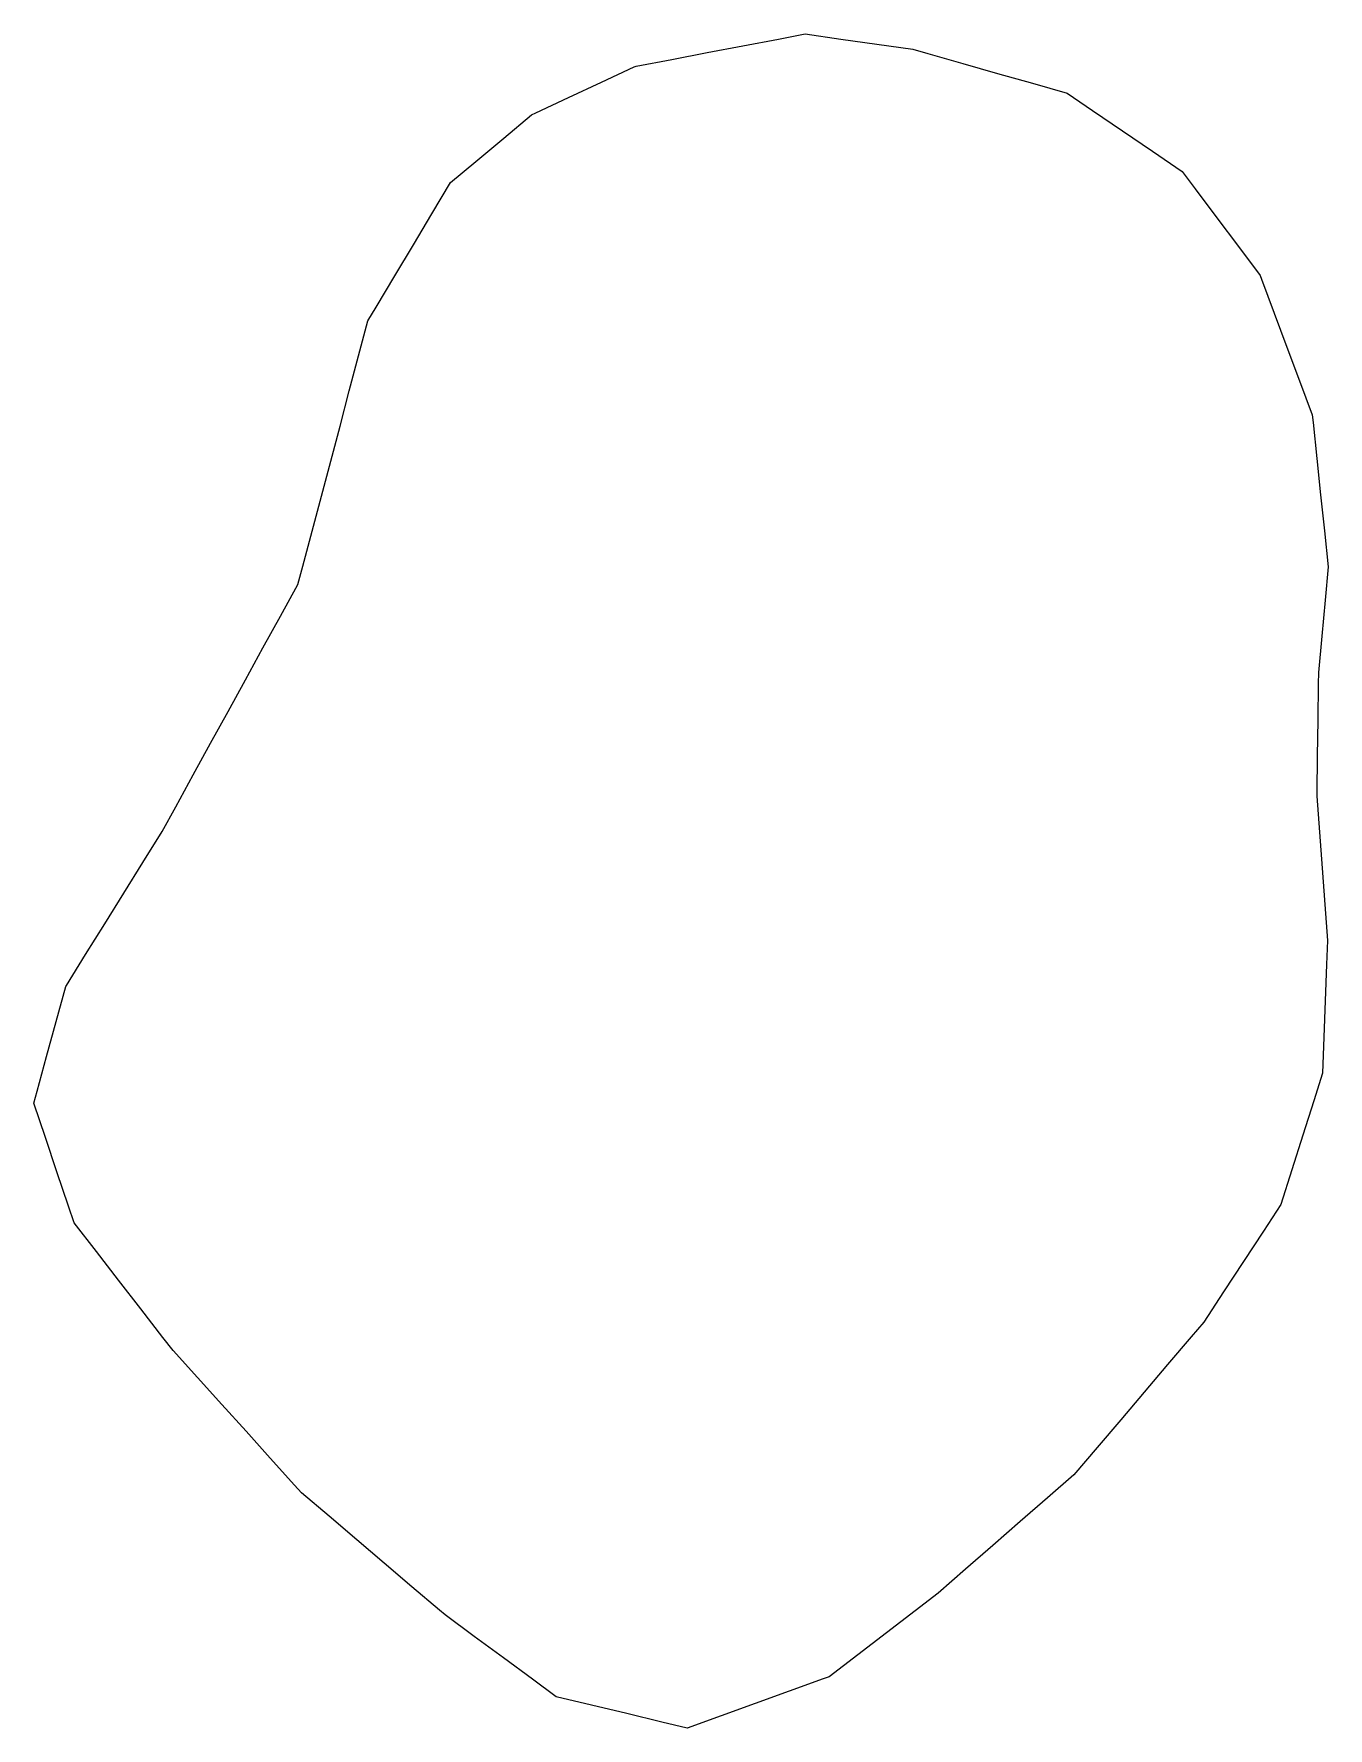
# Model space of a CAD drawing. Header units: millimetres. Extents: x 230 to 3347, y 514 to 5196.
# Drawn here: x 2264.42 to 2300.15, y 3124.98 to 3171.75 of the extents above; entities that cross this region are included whole.
import ezdxf

# ---------------------------------------------------------------- set-up
doc = ezdxf.new("R2010")
doc.units = ezdxf.units.MM
doc.layers.add('ALL_HOLES', color=1, linetype='Continuous')
doc.layers.add('OUTLINE_ISLAND_01_HOLE_173', color=1, linetype='Continuous')

msp = doc.modelspace()

# ---------------------------------------------------------------- linework, layer by layer
at = {"layer": 'ALL_HOLES'}
msp.add_lwpolyline([(2285.7143, 3171.7477), (2286.7042, 3171.6063), (2287.6942, 3171.4649), (2288.6841, 3171.3235), (2289.1043, 3171.2042), (2290.0663, 3170.931), (2291.0282, 3170.6578), (2291.9902, 3170.3846), (2292.9522, 3170.1114), (2293.6472, 3169.6374), (2294.4734, 3169.074), (2295.2996, 3168.5106), (2296.1257, 3167.9472), (2296.4797, 3167.4748), (2297.0793, 3166.6745), (2297.6789, 3165.8743), (2298.2785, 3165.074), (2298.315, 3164.9765), (2298.6653, 3164.0399), (2299.0156, 3163.1032), (2299.3659, 3162.1666), (2299.7163, 3161.23), (2299.7384, 3161.0171), (2299.8418, 3160.0225), (2299.9453, 3159.0278), (2300.0487, 3158.0332), (2300.1521, 3157.0386), (2300.0678, 3156.1148), (2299.9769, 3155.1189), (2299.886, 3154.1231), (2299.8814, 3153.81), (2299.8666, 3152.8101), (2299.8518, 3151.8102), (2299.8369, 3150.8103), (2299.8443, 3150.7093), (2299.917, 3149.7119), (2299.9897, 3148.7146), (2300.0624, 3147.7172), (2300.1352, 3146.7199), (2300.1105, 3146.0565), (2300.0734, 3145.0572), (2300.0362, 3144.0578), (2299.9991, 3143.0585), (2299.7576, 3142.2976), (2299.4551, 3141.3444), (2299.1526, 3140.3913), (2298.8501, 3139.4381), (2298.3638, 3138.697), (2297.8151, 3137.861), (2297.2664, 3137.0249), (2296.7178, 3136.1889), (2296.3693, 3135.7791), (2295.7216, 3135.0172), (2295.0739, 3134.2553), (2294.4262, 3133.4934), (2293.7785, 3132.7315), (2293.1308, 3131.9696), (2292.4072, 3131.3389), (2291.6533, 3130.6818), (2290.8995, 3130.0247), (2290.1456, 3129.3677), (2289.3918, 3128.7106), (2288.7562, 3128.2235), (2287.9625, 3127.6152), (2287.1687, 3127.007), (2286.375, 3126.3987), (2286.2175, 3126.3417), (2285.277, 3126.0018), (2284.3366, 3125.6618), (2283.3962, 3125.3218), (2282.4557, 3124.9818), (2281.7613, 3125.1484), (2280.7889, 3125.3816), (2279.8164, 3125.6149), (2278.844, 3125.8481), (2278.1913, 3126.3285), (2277.3859, 3126.9212), (2276.5805, 3127.5139), (2275.7751, 3128.1067), (2275.6213, 3128.2375), (2274.8595, 3128.8853), (2274.0978, 3129.5332), (2273.336, 3130.1811), (2272.5743, 3130.829), (2271.8126, 3131.4768), (2271.6206, 3131.6896), (2270.9507, 3132.4321), (2270.2808, 3133.1745), (2269.611, 3133.917), (2268.9411, 3134.6595), (2268.2712, 3135.4019), (2267.9889, 3135.7656), (2267.3757, 3136.5555), (2266.7626, 3137.3454), (2266.1494, 3138.1354), (2265.5362, 3138.9253), (2265.3807, 3139.3878), (2265.062, 3140.3357), (2264.7433, 3141.2835), (2264.4247, 3142.2314), (2264.5142, 3142.5593), (2264.7774, 3143.524), (2265.0407, 3144.4888), (2265.3039, 3145.4535), (2265.3224, 3145.4831), (2265.8506, 3146.3322), (2266.3788, 3147.1813), (2266.9071, 3148.0304), (2267.4353, 3148.8795), (2267.9636, 3149.7286), (2268.3412, 3150.4158), (2268.8228, 3151.2922), (2269.3044, 3152.1686), (2269.786, 3153.045), (2270.2676, 3153.9214), (2270.7492, 3154.7978), (2271.2308, 3155.6742), (2271.7124, 3156.5506), (2271.8474, 3157.0584), (2272.1044, 3158.0248), (2272.3614, 3158.9912), (2272.6184, 3159.9576), (2272.8755, 3160.924), (2273.1325, 3161.8904), (2273.3895, 3162.8568), (2273.6465, 3163.8232), (2273.8761, 3164.2075), (2274.3889, 3165.066), (2274.9017, 3165.9245), (2275.4146, 3166.783), (2275.9274, 3167.6415), (2276.6275, 3168.2272), (2277.3944, 3168.869), (2278.1614, 3169.5107), (2278.2803, 3169.5665), (2279.1854, 3169.9917), (2280.0905, 3170.4169), (2280.9956, 3170.8421), (2281.0496, 3170.8524), (2282.0316, 3171.0409), (2283.0137, 3171.2294), (2283.9958, 3171.4179), (2284.9779, 3171.6064)], close=True, dxfattribs=at)
at = {"layer": 'OUTLINE_ISLAND_01_HOLE_173'}
msp.add_lwpolyline([(2285.7143, 3171.7477), (2286.7042, 3171.6063), (2287.6942, 3171.4649), (2288.6841, 3171.3235), (2289.1043, 3171.2042), (2290.0663, 3170.931), (2291.0282, 3170.6578), (2291.9902, 3170.3846), (2292.9522, 3170.1114), (2293.6472, 3169.6374), (2294.4734, 3169.074), (2295.2996, 3168.5106), (2296.1257, 3167.9472), (2296.4797, 3167.4748), (2297.0793, 3166.6745), (2297.6789, 3165.8743), (2298.2785, 3165.074), (2298.315, 3164.9765), (2298.6653, 3164.0399), (2299.0156, 3163.1032), (2299.3659, 3162.1666), (2299.7163, 3161.23), (2299.7384, 3161.0171), (2299.8418, 3160.0225), (2299.9453, 3159.0278), (2300.0487, 3158.0332), (2300.1521, 3157.0386), (2300.0678, 3156.1148), (2299.9769, 3155.1189), (2299.886, 3154.1231), (2299.8814, 3153.81), (2299.8666, 3152.8101), (2299.8518, 3151.8102), (2299.8369, 3150.8103), (2299.8443, 3150.7093), (2299.917, 3149.7119), (2299.9897, 3148.7146), (2300.0624, 3147.7172), (2300.1352, 3146.7199), (2300.1105, 3146.0565), (2300.0734, 3145.0572), (2300.0362, 3144.0578), (2299.9991, 3143.0585), (2299.7576, 3142.2976), (2299.4551, 3141.3444), (2299.1526, 3140.3913), (2298.8501, 3139.4381), (2298.3638, 3138.697), (2297.8151, 3137.861), (2297.2664, 3137.0249), (2296.7178, 3136.1889), (2296.3693, 3135.7791), (2295.7216, 3135.0172), (2295.0739, 3134.2553), (2294.4262, 3133.4934), (2293.7785, 3132.7315), (2293.1308, 3131.9696), (2292.4072, 3131.3389), (2291.6533, 3130.6818), (2290.8995, 3130.0247), (2290.1456, 3129.3677), (2289.3918, 3128.7106), (2288.7562, 3128.2235), (2287.9625, 3127.6152), (2287.1687, 3127.007), (2286.375, 3126.3987), (2286.2175, 3126.3417), (2285.277, 3126.0018), (2284.3366, 3125.6618), (2283.3962, 3125.3218), (2282.4557, 3124.9818), (2281.7613, 3125.1484), (2280.7889, 3125.3816), (2279.8164, 3125.6149), (2278.844, 3125.8481), (2278.1913, 3126.3285), (2277.3859, 3126.9212), (2276.5805, 3127.5139), (2275.7751, 3128.1067), (2275.6213, 3128.2375), (2274.8595, 3128.8853), (2274.0978, 3129.5332), (2273.336, 3130.1811), (2272.5743, 3130.829), (2271.8126, 3131.4768), (2271.6206, 3131.6896), (2270.9507, 3132.4321), (2270.2808, 3133.1745), (2269.611, 3133.917), (2268.9411, 3134.6595), (2268.2712, 3135.4019), (2267.9889, 3135.7656), (2267.3757, 3136.5555), (2266.7626, 3137.3454), (2266.1494, 3138.1354), (2265.5362, 3138.9253), (2265.3807, 3139.3878), (2265.062, 3140.3357), (2264.7433, 3141.2835), (2264.4247, 3142.2314), (2264.5142, 3142.5593), (2264.7774, 3143.524), (2265.0407, 3144.4888), (2265.3039, 3145.4535), (2265.3224, 3145.4831), (2265.8506, 3146.3322), (2266.3788, 3147.1813), (2266.9071, 3148.0304), (2267.4353, 3148.8795), (2267.9636, 3149.7286), (2268.3412, 3150.4158), (2268.8228, 3151.2922), (2269.3044, 3152.1686), (2269.786, 3153.045), (2270.2676, 3153.9214), (2270.7492, 3154.7978), (2271.2308, 3155.6742), (2271.7124, 3156.5506), (2271.8474, 3157.0584), (2272.1044, 3158.0248), (2272.3614, 3158.9912), (2272.6184, 3159.9576), (2272.8755, 3160.924), (2273.1325, 3161.8904), (2273.3895, 3162.8568), (2273.6465, 3163.8232), (2273.8761, 3164.2075), (2274.3889, 3165.066), (2274.9017, 3165.9245), (2275.4146, 3166.783), (2275.9274, 3167.6415), (2276.6275, 3168.2272), (2277.3944, 3168.869), (2278.1614, 3169.5107), (2278.2803, 3169.5665), (2279.1854, 3169.9917), (2280.0905, 3170.4169), (2280.9956, 3170.8421), (2281.0496, 3170.8524), (2282.0316, 3171.0409), (2283.0137, 3171.2294), (2283.9958, 3171.4179), (2284.9779, 3171.6064)], close=True, dxfattribs=at)

doc.saveas('drawing.dxf')
